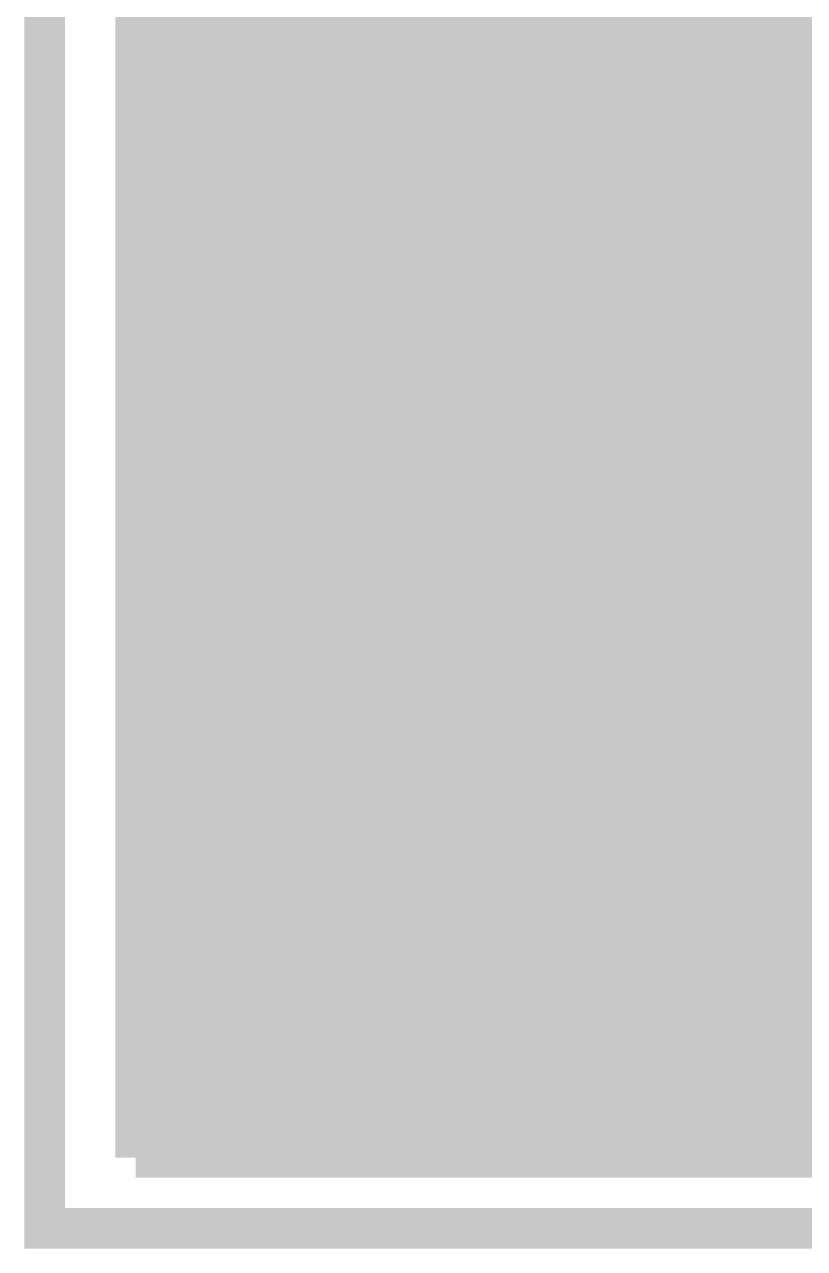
# Model space of a CAD drawing. Extents: x -4 to 136, y -50 to 40.
# Drawn here: x -4.13 to 0.77, y -4.13 to 3.57 of the extents above; entities that cross this region are included whole.
import ezdxf

# ---------------------------------------------------------------- set-up
doc = ezdxf.new("R2010")
doc.units = 0
doc.header["$MEASUREMENT"] = 0
doc.layers.get('0').update_dxf_attribs({"linetype": 'CONTINUOUS'})
for name, color, linetype in [('25-335-0_BOT', 7, 'CONTINUOUS'), ('25-335-0_DRD', 7, 'CONTINUOUS'), ('25-335-0_GND', 6, 'CONTINUOUS'), ('25-335-0_IN1', 4, 'CONTINUOUS'), ('25-335-0_TOP', 12, 'CONTINUOUS'), ('THRUHOLE_NPT', 8, 'CONTINUOUS')]:
    doc.layers.add(name, color=color, linetype=linetype)

# ---------------------------------------------------------------- blocks, each defined once
blk = doc.blocks.new('ROUND_1')
at = {"const_width": 1.6002}
blk.add_lwpolyline([(-0.8001, 0, 1), (0.8001, 0, 1)], format="xyb", close=True, dxfattribs=at)
blk = doc.blocks.new('ROUND_46')
at = {"const_width": 2.00025}
blk.add_lwpolyline([(-1.000124, 0, 1), (1.000124, 0, 1)], format="xyb", close=True, dxfattribs=at)

msp = doc.modelspace()

# ---------------------------------------------------------------- linework, layer by layer
at = {"layer": '25-335-0_BOT', "const_width": 0.254}
for points in [[(-3.429, 33.401), (-3.429, -3.556)], [(-3.2004, 26.06294), (-3.2004, -3.556)], [(0.6858, 19.26082), (0.6858, 2.91846)], [(0.4572, 14.80566), (0.4572, 2.96164)], [(0.46482, 5.26034), (-3.0607, 5.26034), (-3.0607, 3.26136)], [(0.46482, 5.26034), (0.46482, 3.26136)], [(-3.0607, 3.5306), (-3.429, 3.5306)], [(3.2512, 3.5306), (0.46482, 3.5306)], [(-3.0607, 3.302), (-3.429, 3.302)], [(0.46482, 3.26136), (-3.0607, 3.26136)], [(-2.9718, 3.26136), (-2.9718, 0.38862)], [(-2.7432, 3.26136), (-2.7432, 1.2065)], [(-2.5146, 3.26136), (-2.5146, 1.63068)], [(-2.286, 3.26136), (-2.286, 1.93802)], [(-2.0574, 3.26136), (-2.0574, 2.17932)], [(-1.8288, 3.26136), (-1.8288, 2.3749)], [(-1.6002, 3.26136), (-1.6002, 2.53492)], [(-1.3716, 3.26136), (-1.3716, 2.66446)], [(-1.143, 3.26136), (-1.143, 2.77114)], [(-0.9144, 3.26136), (-0.9144, 2.85496)], [(-0.6858, 3.26136), (-0.6858, 2.91846)], [(-0.4572, 3.26136), (-0.4572, 2.96164)], [(-0.2286, 3.26136), (-0.2286, 2.98704)], [(0, 3.26136), (0, 2.9972)], [(0.2286, 3.26136), (0.2286, 2.98704)], [(3.2512, 3.302), (0.46482, 3.302)], [(3.2512, 3.0734), (-3.429, 3.0734)], [(-0.94234, 2.8448), (-3.429, 2.8448)], [(-1.46304, 2.6162), (-3.429, 2.6162)], [(-1.81102, 2.3876), (-3.429, 2.3876)], [(-2.07772, 2.159), (-3.429, 2.159)], [(-2.29108, 1.9304), (-3.429, 1.9304)], [(-2.46634, 1.7018), (-3.429, 1.7018)], [(-2.60858, 1.4732), (-3.429, 1.4732)], [(-2.72542, 1.2446), (-3.429, 1.2446)], [(-2.8194, 1.016), (-3.429, 1.016)], [(-2.89052, 0.7874), (-3.429, 0.7874)], [(-2.94386, 0.5588), (-3.429, 0.5588)], [(-2.97942, 0.3302), (-3.429, 0.3302)], [(-2.99466, 0.1016), (-3.429, 0.1016)], [(-2.99466, -0.127), (-3.429, -0.127)], [(-2.97434, -0.3556), (-3.429, -0.3556)], [(-2.9718, -0.38862), (-2.9718, -3.556)], [(-2.93878, -0.5842), (-3.429, -0.5842)], [(-2.88544, -0.8128), (-3.429, -0.8128)], [(-2.80924, -1.0414), (-3.429, -1.0414)], [(-2.71526, -1.27), (-3.429, -1.27)], [(-2.7432, -1.2065), (-2.7432, -3.556)], [(-2.59588, -1.4986), (-3.429, -1.4986)], [(-2.5146, -1.63068), (-2.5146, -3.556)], [(-2.44856, -1.7272), (-3.429, -1.7272)], [(-2.27076, -1.9558), (-3.429, -1.9558)], [(-2.286, -1.93802), (-2.286, -3.556)], [(-2.05232, -2.1844), (-3.429, -2.1844)], [(-2.0574, -2.17932), (-2.0574, -3.556)], [(-1.778, -2.413), (-3.429, -2.413)], [(-1.8288, -2.3749), (-1.8288, -3.556)], [(-1.6002, -2.53492), (-1.6002, -3.556)], [(-1.41478, -2.6416), (-3.429, -2.6416)], [(-1.3716, -2.66446), (-1.3716, -3.556)], [(-1.143, -2.77114), (-1.143, -3.556)], [(-0.8636, -2.8702), (-3.429, -2.8702)], [(-0.9144, -2.85496), (-0.9144, -3.556)], [(2.58826, -2.8702), (0.8636, -2.8702)], [(-0.6858, -2.91846), (-0.6858, -3.556)], [(-0.4572, -2.96164), (-0.4572, -3.556)], [(0.4572, -2.96164), (0.4572, -3.556)], [(0.6858, -2.91846), (0.6858, -3.556)], [(-0.2286, -2.98704), (-0.2286, -3.556)], [(0, -2.9972), (0, -3.556)], [(0.2286, -2.98704), (0.2286, -3.556)], [(2.4511, -3.0988), (-3.429, -3.0988)], [(2.41808, -3.3274), (-3.429, -3.3274)], [(2.47142, -3.556), (-3.429, -3.556)]]:
    msp.add_lwpolyline(points, dxfattribs=at)
for points in [[(0, 2.9972, 0.4142136), (-2.9972, 0)], [(2.9972, 0, 0.4142136), (0, 2.9972)], [(-2.9972, 0, 0.4142136), (0, -2.9972)], [(0, -2.9972, 0.4142136), (2.9972, 0)]]:
    msp.add_lwpolyline(points, format="xyb", dxfattribs=at)
at = {"layer": '25-335-0_DRD', "const_width": 0.254}
for points in [[(-4.0005, 34.00044), (-4.0005, -4.0005), (135.99922, -4.0005), (135.99922, 34.00044), (-4.0005, 34.00044)], [(-0.635, 0.635), (-0.635, -0.635)], [(0.635, 0.635), (-0.635, 0.635)], [(0, 0.635), (0, -0.635)], [(0.635, -0.635), (0.635, 0.635)], [(0.635, 0), (-0.635, 0)], [(-0.635, -0.635), (0.635, -0.635)]]:
    msp.add_lwpolyline(points, dxfattribs=at)
at = {"layer": '25-335-0_GND', "const_width": 0.254}
msp.add_lwpolyline([(-4.0005, 34.00044), (-4.0005, -4.0005), (135.99922, -4.0005), (135.99922, 34.00044), (-4.0005, 34.00044)], dxfattribs=at)
at = {"layer": '25-335-0_IN1', "const_width": 0.254}
for points in [[(-3.429, 33.401), (-3.429, -3.556)], [(-3.2004, 26.06294), (-3.2004, -3.556)], [(-2.9718, 25.7175), (-2.9718, -3.556)], [(-2.7432, 25.51176), (-2.7432, -3.556)], [(-2.5146, 25.37714), (-2.5146, -3.556)], [(-2.286, 25.29078), (-2.286, -3.556)], [(-2.0574, 25.2476), (-2.0574, -3.556)], [(-1.8288, 12.4079), (-1.8288, 0.61722)], [(-1.6002, 12.16406), (-1.6002, 1.0795)], [(-1.3716, 12.0777), (-1.3716, 1.3589)], [(-1.143, 12.08278), (-1.143, 1.55448)], [(-0.9398, 5.0292), (2.6162, 1.47066)], [(-0.9144, 5.00126), (-0.9144, 1.69926)], [(-0.6858, 4.77266), (-0.6858, 1.8034)], [(-0.4572, 4.54406), (-0.4572, 1.87452)], [(-0.2286, 4.31546), (-0.2286, 1.91516)], [(0, 4.08686), (0, 1.9304)], [(0.2286, 3.85826), (0.2286, 1.91516)], [(0.4572, 3.62966), (0.4572, 1.87452)], [(0.55626, 3.5306), (-3.429, 3.5306)], [(0.6858, 3.40106), (0.6858, 1.8034)], [(0.78486, 3.302), (-3.429, 3.302)], [(1.01346, 3.0734), (-3.429, 3.0734)], [(1.24206, 2.8448), (-3.429, 2.8448)], [(1.47066, 2.6162), (-3.429, 2.6162)], [(1.69926, 2.3876), (-3.429, 2.3876)], [(1.92786, 2.159), (-3.429, 2.159)], [(2.15646, 1.9304), (-3.429, 1.9304)], [(-0.91186, 1.7018), (-3.429, 1.7018)], [(-1.24714, 1.4732), (-3.429, 1.4732)], [(-1.47574, 1.2446), (-3.429, 1.2446)], [(-1.64084, 1.016), (-3.429, 1.016)], [(-1.76276, 0.7874), (-3.429, 0.7874)], [(-1.84658, 0.5588), (-3.429, 0.5588)], [(-1.90246, 0.3302), (-3.429, 0.3302)], [(-1.92786, 0.1016), (-3.429, 0.1016)], [(-1.92532, -0.127), (-3.429, -0.127)], [(-1.89738, -0.3556), (-3.429, -0.3556)], [(-1.83896, -0.5842), (-3.429, -0.5842)], [(-1.8288, -0.61722), (-1.8288, -3.556)], [(-1.75006, -0.8128), (-3.429, -0.8128)], [(-1.6256, -1.0414), (-3.429, -1.0414)], [(-1.6002, -1.0795), (-1.6002, -3.556)], [(-1.45288, -1.27), (-3.429, -1.27)], [(-1.3716, -1.3589), (-1.3716, -3.556)], [(-1.21666, -1.4986), (-3.429, -1.4986)], [(-1.143, -1.55448), (-1.143, -3.556)], [(-0.86106, -1.7272), (-3.429, -1.7272)], [(-0.9144, -1.69926), (-0.9144, -3.556)], [(2.6162, -1.7272), (0.86106, -1.7272)], [(-0.6858, -1.8034), (-0.6858, -3.556)], [(0.6858, -1.8034), (0.6858, -3.556)], [(-0.4572, -1.87452), (-0.4572, -3.556)], [(0.4572, -1.87452), (0.4572, -3.556)], [(2.6162, -1.9558), (-3.429, -1.9558)], [(-0.2286, -1.91516), (-0.2286, -3.556)], [(0, -1.9304), (0, -3.556)], [(0.2286, -1.91516), (0.2286, -3.556)], [(2.6162, -2.1844), (-3.429, -2.1844)], [(2.6162, -2.413), (-3.429, -2.413)], [(2.6162, -2.6416), (-3.429, -2.6416)], [(2.58826, -2.8702), (-3.429, -2.8702)], [(2.4511, -3.0988), (-3.429, -3.0988)], [(2.41808, -3.3274), (-3.429, -3.3274)], [(2.47142, -3.556), (-3.429, -3.556)]]:
    msp.add_lwpolyline(points, dxfattribs=at)
for points in [[(0, 1.9304, 0.4142136), (-1.9304, 0)], [(1.9304, 0, 0.4142136), (0, 1.9304)], [(-1.9304, 0, 0.4142136), (0, -1.9304)], [(0, -1.9304, 0.4142136), (1.9304, 0)]]:
    msp.add_lwpolyline(points, format="xyb", dxfattribs=at)
at = {"layer": '25-335-0_TOP', "const_width": 0.254}
for points in [[(-3.429, 33.401), (-3.429, -3.556)], [(-3.38582, 5.26034), (-3.38582, 3.26136)], [(0.1397, 4.9657), (0.1397, 3.26136)], [(0.2286, 4.8768), (0.2286, 1.91516)], [(0.4572, 4.6482), (0.4572, 1.87452)], [(0.6858, 4.4196), (0.6858, 1.8034)], [(-3.38582, 3.5306), (-3.429, 3.5306)], [(1.5748, 3.5306), (0.1397, 3.5306)], [(-3.38582, 3.302), (-3.429, 3.302)], [(0.1397, 3.26136), (-3.38582, 3.26136)], [(-3.2004, 3.26136), (-3.2004, -3.556)], [(-2.9718, 3.26136), (-2.9718, -3.556)], [(-2.7432, 3.26136), (-2.7432, -3.556)], [(-2.5146, 3.26136), (-2.5146, -3.556)], [(-2.286, 3.26136), (-2.286, -3.556)], [(-2.0574, 3.26136), (-2.0574, -3.556)], [(-1.8288, 3.26136), (-1.8288, 0.61722)], [(-1.6002, 3.26136), (-1.6002, 1.0795)], [(-1.3716, 3.26136), (-1.3716, 1.3589)], [(-1.143, 3.26136), (-1.143, 1.55448)], [(-0.9144, 3.26136), (-0.9144, 1.69926)], [(-0.6858, 3.26136), (-0.6858, 1.8034)], [(-0.4572, 3.26136), (-0.4572, 1.87452)], [(-0.2286, 3.26136), (-0.2286, 1.91516)], [(0, 3.26136), (0, 1.9304)], [(1.8034, 3.302), (0.1397, 3.302)], [(2.032, 3.0734), (-3.429, 3.0734)], [(2.2606, 2.8448), (-3.429, 2.8448)], [(2.4892, 2.6162), (-3.429, 2.6162)], [(2.7178, 2.3876), (-3.429, 2.3876)], [(2.9464, 2.159), (-3.429, 2.159)], [(3.175, 1.9304), (-3.429, 1.9304)], [(-0.91186, 1.7018), (-3.429, 1.7018)], [(-1.24714, 1.4732), (-3.429, 1.4732)], [(-1.47574, 1.2446), (-3.429, 1.2446)], [(-1.64084, 1.016), (-3.429, 1.016)], [(-1.76276, 0.7874), (-3.429, 0.7874)], [(-1.84658, 0.5588), (-3.429, 0.5588)], [(-1.90246, 0.3302), (-3.429, 0.3302)], [(-1.92786, 0.1016), (-3.429, 0.1016)], [(-1.92532, -0.127), (-3.429, -0.127)], [(-1.89738, -0.3556), (-3.429, -0.3556)], [(-1.83896, -0.5842), (-3.429, -0.5842)], [(-1.8288, -0.61722), (-1.8288, -3.556)], [(-1.75006, -0.8128), (-3.429, -0.8128)], [(-1.6256, -1.0414), (-3.429, -1.0414)], [(-1.6002, -1.0795), (-1.6002, -3.556)], [(-1.45288, -1.27), (-3.429, -1.27)], [(-1.3716, -1.3589), (-1.3716, -3.556)], [(-1.21666, -1.4986), (-3.429, -1.4986)], [(-1.143, -1.55448), (-1.143, -3.556)], [(-0.86106, -1.7272), (-3.429, -1.7272)], [(-0.9144, -1.69926), (-0.9144, -3.556)], [(6.8326, -1.7272), (0.86106, -1.7272)], [(-0.6858, -1.8034), (-0.6858, -3.556)], [(0.6858, -1.8034), (0.6858, -3.556)], [(-0.4572, -1.87452), (-0.4572, -3.556)], [(0.4572, -1.87452), (0.4572, -3.556)], [(3.24866, -1.9558), (-3.429, -1.9558)], [(-0.2286, -1.91516), (-0.2286, -3.556)], [(0, -1.9304), (0, -3.556)], [(0.2286, -1.91516), (0.2286, -3.556)], [(3.09626, -2.1844), (-3.429, -2.1844)], [(3.05308, -2.413), (-3.429, -2.413)], [(3.09626, -2.6416), (-3.429, -2.6416)], [(2.58826, -2.8702), (-3.429, -2.8702)], [(2.4511, -3.0988), (-3.429, -3.0988)], [(2.41808, -3.3274), (-3.429, -3.3274)], [(2.47142, -3.556), (-3.429, -3.556)]]:
    msp.add_lwpolyline(points, dxfattribs=at)
for points in [[(0, 1.9304, 0.4142136), (-1.9304, 0)], [(1.9304, 0, 0.4142136), (0, 1.9304)], [(-1.9304, 0, 0.4142136), (0, -1.9304)], [(0, -1.9304, 0.4142136), (1.9304, 0)]]:
    msp.add_lwpolyline(points, format="xyb", dxfattribs=at)

# ---------------------------------------------------------------- block references
at = {"layer": '25-335-0_BOT'}
msp.add_blockref('ROUND_1', (0, 0), dxfattribs=at)
at = {"layer": '25-335-0_GND'}
msp.add_blockref('ROUND_46', (0, 0), dxfattribs=at)
at = {"layer": '25-335-0_IN1'}
msp.add_blockref('ROUND_1', (0, 0), dxfattribs=at)
at = {"layer": '25-335-0_TOP'}
msp.add_blockref('ROUND_1', (0, 0), dxfattribs=at)
at = {"layer": 'THRUHOLE_NPT'}
msp.add_blockref('ROUND_1', (0, 0), dxfattribs=at)

doc.saveas('drawing.dxf')
